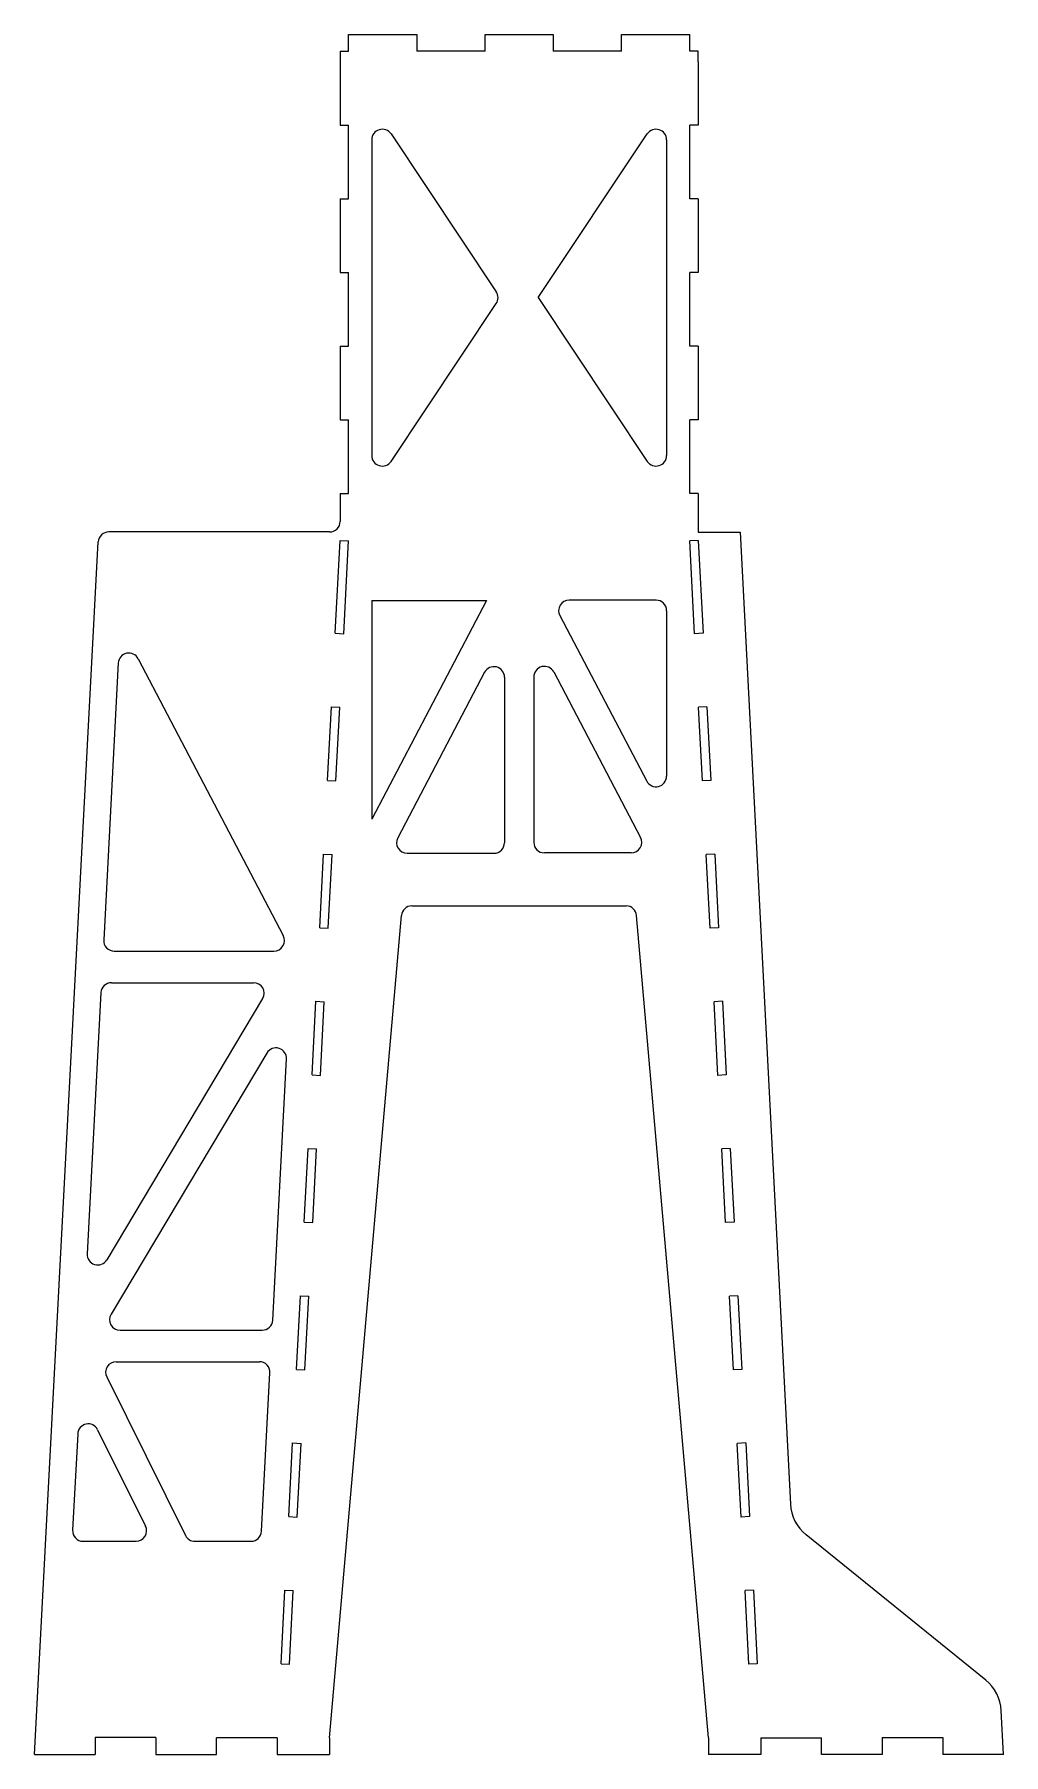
# Model space of a CAD drawing. Header units: inches. Extents: x -25 to 21, y -0.8 to 80.9.
import ezdxf

# ---------------------------------------------------------------- set-up
doc = ezdxf.new("R2010")
doc.units = ezdxf.units.IN
doc.header["$MEASUREMENT"] = 0

msp = doc.modelspace()

# ---------------------------------------------------------------- linework, layer by layer
at = {"color": 7, "linetype": 'Continuous', "lineweight": 25}
for p, q in [((-10.118, 80.904), (-6.878, 80.904)), ((-10.118, 80.104), (-10.118, 80.904)), ((-6.878, 80.904), (-6.878, 80.104)), ((-3.638, 80.904), (-0.399, 80.904)), ((-3.638, 80.104), (-3.638, 80.904)), ((-0.399, 80.904), (-0.399, 80.104)), ((2.842, 80.904), (6.081, 80.904)), ((2.842, 80.104), (2.842, 80.904)), ((6.081, 80.104), (6.081, 80.904)), ((-10.518, 80.104), (-10.118, 80.104)), ((-10.518, 80.104), (-10.517, 76.597)), ((-3.638, 80.104), (-6.878, 80.104)), ((2.842, 80.104), (-0.399, 80.104)), ((6.481, 80.104), (6.081, 80.104)), ((6.481, 79.604), (6.481, 80.104)), ((6.481, 79.604), (6.48, 76.597)), ((6.481, 79.604), (6.481, 79.604)), ((-10.517, 76.597), (-10.117, 76.597)), ((-10.116, 73.097), (-10.117, 76.597)), ((-8.099, 76.177), (-3.103, 68.681)), ((-1.116, 68.404), (4.065, 76.177)), ((6.079, 73.097), (6.08, 76.597)), ((6.48, 76.597), (6.08, 76.597)), ((-9.015, 75.9), (-9.015, 60.908)), ((4.981, 75.9), (4.981, 60.908)), ((-10.517, 73.097), (-10.116, 73.097)), ((-10.517, 73.097), (-10.516, 69.597)), ((6.48, 73.097), (6.079, 73.097)), ((6.48, 73.097), (6.48, 69.597)), ((-10.516, 69.597), (-10.116, 69.597)), ((-10.116, 66.097), (-10.116, 69.597)), ((6.079, 66.097), (6.079, 69.597)), ((6.48, 69.597), (6.079, 69.597)), ((-8.099, 60.631), (-3.103, 68.127)), ((-1.116, 68.404), (4.065, 60.631)), ((-10.516, 66.097), (-10.116, 66.097)), ((-10.516, 66.097), (-10.516, 62.597)), ((6.479, 66.097), (6.079, 66.097)), ((6.479, 66.097), (6.479, 62.597)), ((-10.516, 62.597), (-10.115, 62.597)), ((-10.115, 59.097), (-10.115, 62.597)), ((6.078, 59.097), (6.078, 62.597)), ((6.479, 62.597), (6.078, 62.597)), ((-10.515, 59.097), (-10.115, 59.097)), ((-10.515, 59.097), (-10.515, 57.777)), ((6.479, 59.097), (6.078, 59.097)), ((6.479, 59.097), (6.478, 57.275)), ((-11.015, 57.277), (-21.497, 57.277)), ((-25.029, -0.777), (-21.997, 56.803)), ((-10.747, 52.467), (-10.515, 56.877)), ((-10.515, 56.877), (-10.115, 56.856)), ((-10.347, 52.446), (-10.115, 56.856)), ((6.478, 56.877), (6.078, 56.856)), ((6.311, 52.446), (6.078, 56.856)), ((-9.015, 54.022), (-9.015, 43.636)), ((-9.015, 54.022), (-3.562, 54.022)), ((-3.562, 54.022), (-9.015, 43.636)), ((4.478, 54.04), (0.353, 54.04)), ((-0.09, 53.307), (4.036, 45.449)), ((4.978, 53.54), (4.978, 45.681)), ((-10.747, 52.467), (-10.347, 52.446)), ((6.711, 52.467), (6.311, 52.446)), ((-21.048, 51.056), (-21.74, 37.903)), ((-20.105, 51.261), (-13.217, 38.109)), ((-3.658, 50.613), (-7.784, 42.755)), ((-2.715, 50.381), (-2.715, 42.522)), ((-1.322, 50.398), (-1.322, 42.54)), ((-0.379, 50.631), (3.747, 42.772)), ((-11.115, 45.477), (-10.931, 48.972)), ((-10.931, 48.972), (-10.531, 48.951)), ((-10.716, 45.456), (-10.531, 48.951)), ((6.895, 48.972), (6.495, 48.951)), ((6.679, 45.456), (6.495, 48.951)), ((-11.115, 45.477), (-10.716, 45.456)), ((7.079, 45.477), (6.679, 45.456)), ((-11.483, 38.487), (-11.299, 41.982)), ((-11.299, 41.982), (-10.9, 41.961)), ((-11.084, 38.466), (-10.9, 41.961)), ((-7.341, 42.022), (-3.215, 42.022)), ((3.304, 42.04), (-0.822, 42.04)), ((7.263, 41.982), (6.863, 41.961)), ((7.047, 38.466), (6.863, 41.961)), ((-7.112, 39.522), (3.06, 39.522)), ((-11.483, 38.487), (-11.084, 38.466)), ((-11.026, 0.022), (-7.61, 39.066)), ((6.974, 0.022), (3.558, 39.066)), ((7.446, 38.487), (7.047, 38.466)), ((-21.241, 37.377), (-13.66, 37.377)), ((-21.872, 35.403), (-22.525, 23)), ((-21.372, 35.877), (-14.627, 35.877)), ((-14.197, 35.121), (-21.596, 22.718)), ((-11.851, 31.496), (-11.667, 34.991)), ((-11.667, 34.991), (-11.268, 34.97)), ((-11.452, 31.475), (-11.268, 34.97)), ((7.63, 34.991), (7.231, 34.97)), ((7.415, 31.475), (7.231, 34.97)), ((-13.992, 32.537), (-21.391, 20.133)), ((-13.717, 19.851), (-13.064, 32.254)), ((-11.851, 31.496), (-11.452, 31.475)), ((7.814, 31.496), (7.415, 31.475)), ((-12.219, 24.506), (-12.035, 28.001)), ((-12.035, 28.001), (-11.636, 27.98)), ((-11.82, 24.485), (-11.636, 27.98)), ((7.998, 28.001), (7.599, 27.98)), ((7.783, 24.485), (7.599, 27.98)), ((-12.219, 24.506), (-11.82, 24.485)), ((8.182, 24.506), (7.783, 24.485)), ((-12.587, 17.516), (-12.403, 21.011)), ((-12.403, 21.011), (-12.004, 20.99)), ((-12.188, 17.495), (-12.004, 20.99)), ((8.366, 21.011), (7.967, 20.99)), ((8.151, 17.495), (7.967, 20.99)), ((-20.962, 19.377), (-14.216, 19.377)), ((-21.598, 17.155), (-17.859, 9.631)), ((-21.15, 17.877), (-14.348, 17.877)), ((-14.245, 9.827), (-13.848, 17.351)), ((-12.587, 17.516), (-12.188, 17.495)), ((8.55, 17.516), (8.151, 17.495)), ((-22.975, 14.453), (-23.216, 9.88)), ((-22.028, 14.649), (-19.755, 10.076)), ((-12.955, 10.525), (-12.771, 14.02)), ((-12.771, 14.02), (-12.372, 13.999)), ((-12.556, 10.504), (-12.372, 13.999)), ((8.734, 14.02), (8.335, 13.999)), ((8.519, 10.504), (8.335, 13.999)), ((-12.955, 10.525), (-12.556, 10.504)), ((8.918, 10.525), (8.519, 10.504)), ((-22.717, 9.353), (-20.203, 9.353)), ((-17.411, 9.353), (-14.744, 9.353)), ((-13.323, 3.535), (-13.139, 7.03)), ((-13.139, 7.03), (-12.74, 7.009)), ((-12.924, 3.514), (-12.74, 7.009)), ((9.102, 7.03), (8.703, 7.009)), ((8.887, 3.514), (8.703, 7.009))]:
    msp.add_line(p, q, dxfattribs=at)
for p, q in [((6.478, 57.275), (8.478, 57.275)), ((8.478, 57.275), (10.858, 11.114)), ((6.478, 56.877), (6.711, 52.467)), ((6.895, 48.972), (7.079, 45.477)), ((7.263, 41.982), (7.447, 38.487)), ((7.63, 34.991), (7.814, 31.496)), ((7.998, 28.001), (8.183, 24.506)), ((8.367, 21.011), (8.551, 17.516)), ((8.735, 14.02), (8.919, 10.525)), ((20.127, 2.762), (11.598, 9.662)), ((9.103, 7.03), (9.287, 3.535))]:
    msp.add_line(p, q)
at = {"linetype": 'Continuous', "lineweight": 25}
for p, q in [((-13.323, 3.535), (-12.924, 3.514)), ((9.286, 3.535), (8.887, 3.514)), ((20.977, -0.777), (20.867, 1.312)), ((-22.149, 0.038), (-22.149, -0.777)), ((-19.268, 0.038), (-22.149, 0.038)), ((-19.268, 0.038), (-19.268, -0.777)), ((-16.388, -0.777), (-16.388, 0.022)), ((-13.508, 0.022), (-16.388, 0.022)), ((-13.508, 0.022), (-13.508, -0.777)), ((-11.026, 0.022), (-11.026, -0.777)), ((6.974, 0.022), (6.974, -0.777)), ((9.456, 0.022), (12.336, 0.022)), ((9.456, 0.022), (9.456, -0.777)), ((12.336, -0.777), (12.336, 0.022)), ((15.216, 0.038), (18.097, 0.038)), ((15.216, 0.038), (15.216, -0.777)), ((18.097, 0.038), (18.097, -0.777)), ((-25.029, -0.777), (-22.149, -0.777)), ((-19.268, -0.777), (-16.388, -0.777)), ((-13.508, -0.777), (-11.026, -0.777)), ((9.456, -0.777), (6.974, -0.777)), ((15.216, -0.777), (12.336, -0.777)), ((20.977, -0.777), (18.097, -0.777))]:
    msp.add_line(p, q, dxfattribs=at)
at = {"color": 7, "linetype": 'Continuous', "lineweight": 25}
for centre, start, end in [((-8.515, 75.9), 33.6825, 180), ((4.481, 75.9), 0, 146.3175), ((-3.519, 68.404), 326.3175, 33.6825), ((-8.515, 60.908), 180, 326.3175), ((4.481, 60.908), 213.6825, 0), ((-21.497, 56.777), 90, 176.9857), ((-11.015, 57.777), 270, 0.00573), ((0.353, 53.54), 90, 207.69948), ((4.478, 53.54), 0, 90), ((-20.548, 51.029), 27.64406, 176.9857), ((-3.215, 50.381), 0, 152.30053), ((-0.822, 50.398), 27.69948, 180), ((4.478, 45.681), 207.69948, 0), ((-7.341, 42.522), 152.30053, 270), ((-3.215, 42.522), 270, 0), ((-0.822, 42.54), 180, 270), ((3.304, 42.54), 270, 27.69948), ((-7.112, 39.022), 90, 175), ((3.06, 39.022), 5, 90), ((-21.241, 37.877), 176.9857, 270), ((-13.66, 37.877), 270, 27.64406), ((-21.372, 35.377), 90, 176.9857), ((-14.627, 35.377), 329.18216, 90), ((-13.563, 32.28), 356.9857, 149.18216), ((-22.026, 22.974), 176.9857, 329.18216), ((-20.962, 19.877), 149.18216, 270), ((-14.216, 19.877), 270, 356.9857), ((-21.15, 17.377), 90, 206.42647), ((-14.348, 17.377), 356.9857, 90), ((-22.476, 14.427), 26.42647, 176.9857), ((-22.717, 9.853), 176.9857, 270), ((-20.203, 9.853), 270, 26.42647), ((-14.744, 9.853), 270, 356.9857), ((-17.411, 9.853), 206.42647, 270)]:
    msp.add_arc(centre, 0.5, start, end, dxfattribs=at)
msp.add_arc((12.856, 11.217), 2, 182.95129, 231.0286)
at = {"lineweight": 25}
msp.add_arc((18.87, 1.207), 2, 3.0143, 51.0286, dxfattribs=at)

doc.saveas('drawing.dxf')
